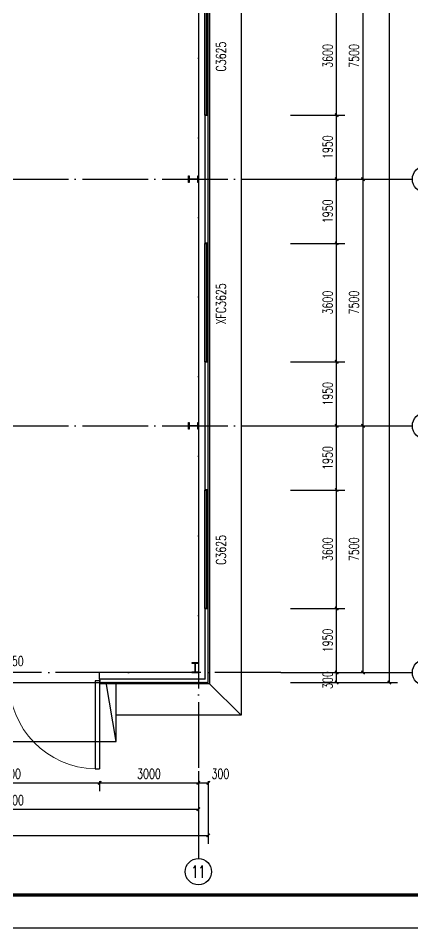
# Model space of a CAD drawing. Extents: x 4689302 to 7068445, y -422737 to 2032183.
# Drawn here: x 4741877 to 4753860, y -422737 to -395080 of the extents above; entities that cross this region are included whole.
import ezdxf
from ezdxf.enums import TextEntityAlignment as Align

# ---------------------------------------------------------------- set-up
doc = ezdxf.new("R2010")
doc.units = 0
doc.header["$LTSCALE"] = 1000
doc.header["$MEASUREMENT"] = 0
doc.linetypes.add('DOTE', pattern=[2.42, 2, -0.2, 0.02, -0.2])
doc.layers.get('0').update_dxf_attribs({"linetype": 'CONTINUOUS'})
doc.layers.get('Defpoints').update_dxf_attribs({"linetype": 'CONTINUOUS'})
doc.layers.add('_0', color=7, linetype='CONTINUOUS', lineweight=25)
for name, color, linetype in [('AXIS', 3, 'CONTINUOUS'), ('AXIS_TEXT', 7, 'CONTINUOUS'), ('DOTE', 252, 'CONTINUOUS'), ('Prof', 2, 'CONTINUOUS'), ('PUB_DIM', 3, 'CONTINUOUS'), ('PUB_TITLE', 4, 'CONTINUOUS'), ('PUB_WALL', 9, 'CONTINUOUS'), ('STAIR', 251, 'CONTINUOUS'), ('WALL-MOVE', 6, 'CONTINUOUS'), ('WINDOW', 4, 'CONTINUOUS'), ('WINDOW_TEXT', 7, 'CONTINUOUS')]:
    doc.layers.add(name, color=color, linetype=linetype)
doc.styles.add('_TCH_AXIS', font='COMPLEX', dxfattribs={"bigfont": 'GBCBIG'})
doc.styles.add('_TCH_DIM_T3', font='SIMPLEX', dxfattribs={"width": 0.705882, "bigfont": 'GBCBIG'})
doc.styles.add('_TCH_WINDOW', font='SIMPLEX', dxfattribs={"height": 3.5, "bigfont": 'GBCBIG'})
doc.styles.add('COMPLEX', font='COMPLEX')
doc.dimstyles.new('_TCH_ARCH&&100', dxfattribs={"dimtxt": 297.5, "dimasz": 100, "dimexe": 250, "dimexo": 300, "dimgap": 126.25, "dimtad": 1, "dimdec": 0, "dimzin": 0, "dimdsep": 46, "dimtxsty": '_TCH_DIM_T3', "dimblk": 'ARCHTICK', "dimcen": 0.09, "dimclrt": 7, "dimazin": 2, "dimtfac": 1, "dimtdec": 0, "dimtix": 1, "dimtmove": 2, "dimatfit": 3, "dimfxl": 0, "dimtolj": 1, "dimtzin": 0, "dimarcsym": 0})

# ---------------------------------------------------------------- blocks, each defined once
blk = doc.blocks.new('_AXISO')
blk.add_circle((0, 0), 0.5)
at = {"layer": 'AXIS_TEXT', "style": 'COMPLEX', "width": 1.041667}
blk.add_attdef('A', text='', height=0.56, dxfattribs=at).set_placement((-0.25, -0.28), (0.25, -0.28), align=Align.FIT)
blk = doc.blocks.new('_ArchTick')
at = {"color": 0, "linetype": 'ByBlock', "const_width": 0.4}
blk.add_lwpolyline([(-0.5, -0.5), (0.5, 0.5)], dxfattribs=at)
blk = doc.blocks.new('*D41')
at = {"layer": 'AXIS', "color": 0, "lineweight": -2}
for p, q in [((4750148, -369677), (4753398, -369677)), ((4753148, -415277), (4753148, -369677)), ((4750148, -415277), (4753398, -415277))]:
    blk.add_line(p, q, dxfattribs=at)
at = {"layer": 'Defpoints', "color": 0}
for p in [(4749848, -369677), (4753148, -369677), (4749848, -415277)]:
    blk.add_point(p, dxfattribs=at)
at = {"layer": 'AXIS', "color": 0, "lineweight": -2, "xscale": 100, "yscale": 100, "zscale": 100}
for p, rotation in [((4753148, -369677), 90), ((4753148, -415277), 270)]:
    blk.add_blockref('_ArchTick', p, dxfattribs=dict(at, rotation=rotation))
at = {"layer": 'AXIS', "color": 7, "insert": (4752873, -392477), "char_height": 297.5, "attachment_point": 5, "rotation": 90, "style": '_TCH_DIM_T3'}
blk.add_mtext('\\A1;45600', dxfattribs=at)
blk = doc.blocks.new('*D42')
at = {"layer": 'AXIS', "color": 0, "lineweight": -2}
for p, q in [((4750148, -407477), (4752598, -407477)), ((4752348, -414977), (4752348, -407477)), ((4750148, -414977), (4752598, -414977))]:
    blk.add_line(p, q, dxfattribs=at)
at = {"layer": 'Defpoints', "color": 0}
for p in [(4749848, -407477), (4752348, -407477), (4749848, -414977)]:
    blk.add_point(p, dxfattribs=at)
at = {"layer": 'AXIS', "color": 0, "lineweight": -2, "xscale": 100, "yscale": 100, "zscale": 100}
for p, rotation in [((4752348, -407477), 90), ((4752348, -414977), 270)]:
    blk.add_blockref('_ArchTick', p, dxfattribs=dict(at, rotation=rotation))
at = {"layer": 'AXIS', "color": 7, "insert": (4752073, -411227), "char_height": 297.5, "attachment_point": 5, "rotation": 90, "style": '_TCH_DIM_T3'}
blk.add_mtext('\\A1;7500', dxfattribs=at)
blk = doc.blocks.new('*D43')
at = {"layer": 'AXIS', "color": 0, "lineweight": -2}
for p, q in [((4750148, -399977), (4752598, -399977)), ((4752348, -407477), (4752348, -399977)), ((4750148, -407477), (4752598, -407477))]:
    blk.add_line(p, q, dxfattribs=at)
at = {"layer": 'Defpoints', "color": 0}
for p in [(4749848, -399977), (4752348, -399977), (4749848, -407477)]:
    blk.add_point(p, dxfattribs=at)
at = {"layer": 'AXIS', "color": 0, "lineweight": -2, "xscale": 100, "yscale": 100, "zscale": 100}
for p, rotation in [((4752348, -399977), 90), ((4752348, -407477), 270)]:
    blk.add_blockref('_ArchTick', p, dxfattribs=dict(at, rotation=rotation))
at = {"layer": 'AXIS', "color": 7, "insert": (4752073, -403727), "char_height": 297.5, "attachment_point": 5, "rotation": 90, "style": '_TCH_DIM_T3'}
blk.add_mtext('\\A1;7500', dxfattribs=at)
blk = doc.blocks.new('*D44')
at = {"layer": 'AXIS', "color": 0, "lineweight": -2}
for p, q in [((4750148, -392477), (4752598, -392477)), ((4752348, -399977), (4752348, -392477)), ((4750148, -399977), (4752598, -399977))]:
    blk.add_line(p, q, dxfattribs=at)
at = {"layer": 'Defpoints', "color": 0}
for p in [(4749848, -392477), (4752348, -392477), (4749848, -399977)]:
    blk.add_point(p, dxfattribs=at)
at = {"layer": 'AXIS', "color": 0, "lineweight": -2, "xscale": 100, "yscale": 100, "zscale": 100}
for p, rotation in [((4752348, -392477), 90), ((4752348, -399977), 270)]:
    blk.add_blockref('_ArchTick', p, dxfattribs=dict(at, rotation=rotation))
at = {"layer": 'AXIS', "color": 7, "insert": (4752073, -396227), "char_height": 297.5, "attachment_point": 5, "rotation": 90, "style": '_TCH_DIM_T3'}
blk.add_mtext('\\A1;7500', dxfattribs=at)
blk = doc.blocks.new('*D62')
at = {"layer": 'AXIS', "color": 0, "lineweight": -2}
for p, q in [((4700048, -418277), (4700048, -420180)), ((4747648, -418277), (4747648, -420180)), ((4700048, -419930), (4747648, -419930))]:
    blk.add_line(p, q, dxfattribs=at)
at = {"layer": 'Defpoints', "color": 0}
for p in [(4700048, -417977), (4747648, -417977), (4747648, -419930)]:
    blk.add_point(p, dxfattribs=at)
at = {"layer": 'AXIS', "color": 0, "lineweight": -2, "xscale": 100, "yscale": 100, "zscale": 100, "rotation": 180}
blk.add_blockref('_ArchTick', (4700048, -419930), dxfattribs=at)
at = {"layer": 'AXIS', "color": 0, "lineweight": -2, "xscale": 100, "yscale": 100, "zscale": 100}
blk.add_blockref('_ArchTick', (4747648, -419930), dxfattribs=at)
at = {"layer": 'AXIS', "color": 7, "insert": (4723848, -419655), "char_height": 297.5, "attachment_point": 5, "style": '_TCH_DIM_T3'}
blk.add_mtext('\\A1;47600', dxfattribs=at)
blk = doc.blocks.new('*D72')
at = {"layer": 'AXIS', "color": 0, "lineweight": -2}
for p, q in [((4735848, -418277), (4735848, -419380)), ((4747348, -418277), (4747348, -419380)), ((4735848, -419130), (4747348, -419130))]:
    blk.add_line(p, q, dxfattribs=at)
at = {"layer": 'Defpoints', "color": 0}
for p in [(4735848, -417977), (4747348, -417977), (4747348, -419130)]:
    blk.add_point(p, dxfattribs=at)
at = {"layer": 'AXIS', "color": 0, "lineweight": -2, "xscale": 100, "yscale": 100, "zscale": 100, "rotation": 180}
blk.add_blockref('_ArchTick', (4735848, -419130), dxfattribs=at)
at = {"layer": 'AXIS', "color": 0, "lineweight": -2, "xscale": 100, "yscale": 100, "zscale": 100}
blk.add_blockref('_ArchTick', (4747348, -419130), dxfattribs=at)
at = {"layer": 'AXIS', "color": 7, "insert": (4741598, -418855), "char_height": 297.5, "attachment_point": 5, "style": '_TCH_DIM_T3'}
blk.add_mtext('\\A1;11500', dxfattribs=at)
blk = doc.blocks.new('*D114')
at = {"layer": 'Defpoints', "color": 0}
for p in [(4738848, -417977), (4744348, -417977), (4744348, -418330)]:
    blk.add_point(p, dxfattribs=at)
at = {"layer": 'PUB_DIM', "color": 0, "lineweight": -2}
for p, q in [((4738848, -418277), (4738848, -418580)), ((4738848, -418330), (4744348, -418330)), ((4744348, -418277), (4744348, -418580))]:
    blk.add_line(p, q, dxfattribs=at)
at = {"layer": 'PUB_DIM', "color": 0, "lineweight": -2, "xscale": 100, "yscale": 100, "zscale": 100, "rotation": 180}
blk.add_blockref('_ArchTick', (4738848, -418330), dxfattribs=at)
at = {"layer": 'PUB_DIM', "color": 0, "lineweight": -2, "xscale": 100, "yscale": 100, "zscale": 100}
blk.add_blockref('_ArchTick', (4744348, -418330), dxfattribs=at)
at = {"layer": 'PUB_DIM', "color": 7, "insert": (4741598, -418055), "char_height": 297.5, "attachment_point": 5, "style": '_TCH_DIM_T3'}
blk.add_mtext('\\A1;5500', dxfattribs=at)
blk = doc.blocks.new('*D115')
at = {"layer": 'Defpoints', "color": 0}
for p in [(4744348, -417977), (4747348, -417977), (4747348, -418330)]:
    blk.add_point(p, dxfattribs=at)
at = {"layer": 'PUB_DIM', "color": 0, "lineweight": -2}
for p, q in [((4744348, -418277), (4744348, -418580)), ((4744348, -418330), (4747348, -418330)), ((4747348, -418277), (4747348, -418580))]:
    blk.add_line(p, q, dxfattribs=at)
at = {"layer": 'PUB_DIM', "color": 0, "lineweight": -2, "xscale": 100, "yscale": 100, "zscale": 100, "rotation": 180}
blk.add_blockref('_ArchTick', (4744348, -418330), dxfattribs=at)
at = {"layer": 'PUB_DIM', "color": 0, "lineweight": -2, "xscale": 100, "yscale": 100, "zscale": 100}
blk.add_blockref('_ArchTick', (4747348, -418330), dxfattribs=at)
at = {"layer": 'PUB_DIM', "color": 7, "insert": (4745848, -418055), "char_height": 297.5, "attachment_point": 5, "style": '_TCH_DIM_T3'}
blk.add_mtext('\\A1;3000', dxfattribs=at)
blk = doc.blocks.new('*D116')
at = {"layer": 'Defpoints', "color": 0}
for p in [(4747348, -417977), (4747648, -417977), (4747648, -418330)]:
    blk.add_point(p, dxfattribs=at)
at = {"layer": 'PUB_DIM', "color": 0, "lineweight": -2}
for p, q in [((4747348, -418277), (4747348, -418580)), ((4747348, -418330), (4747648, -418330)), ((4747648, -418277), (4747648, -418580))]:
    blk.add_line(p, q, dxfattribs=at)
at = {"layer": 'PUB_DIM', "color": 0, "lineweight": -2, "xscale": 100, "yscale": 100, "zscale": 100, "rotation": 180}
blk.add_blockref('_ArchTick', (4747348, -418330), dxfattribs=at)
at = {"layer": 'PUB_DIM', "color": 0, "lineweight": -2, "xscale": 100, "yscale": 100, "zscale": 100}
blk.add_blockref('_ArchTick', (4747648, -418330), dxfattribs=at)
at = {"layer": 'PUB_DIM', "color": 7, "insert": (4748018, -418055), "char_height": 297.5, "attachment_point": 5, "style": '_TCH_DIM_T3'}
blk.add_mtext('\\A1;300', dxfattribs=at)
blk = doc.blocks.new('*D117')
at = {"layer": 'Defpoints', "color": 0}
for p in [(4749848, -414977), (4751548, -414977), (4749848, -415277)]:
    blk.add_point(p, dxfattribs=at)
at = {"layer": 'PUB_DIM', "color": 0, "lineweight": -2}
for p, q in [((4750148, -414977), (4751798, -414977)), ((4751548, -415277), (4751548, -414977)), ((4750148, -415277), (4751798, -415277))]:
    blk.add_line(p, q, dxfattribs=at)
at = {"layer": 'PUB_DIM', "color": 0, "lineweight": -2, "xscale": 100, "yscale": 100, "zscale": 100}
for p, rotation in [((4751548, -414977), 90), ((4751548, -415277), 270)]:
    blk.add_blockref('_ArchTick', p, dxfattribs=dict(at, rotation=rotation))
at = {"layer": 'PUB_DIM', "color": 7, "insert": (4751273, -415206), "char_height": 297.5, "attachment_point": 5, "rotation": 90, "style": '_TCH_DIM_T3'}
blk.add_mtext('\\A1;300', dxfattribs=at)
blk = doc.blocks.new('*D118')
at = {"layer": 'Defpoints', "color": 0}
for p in [(4749848, -413027), (4751548, -413027), (4749848, -414977)]:
    blk.add_point(p, dxfattribs=at)
at = {"layer": 'PUB_DIM', "color": 0, "lineweight": -2}
for p, q in [((4750148, -413027), (4751798, -413027)), ((4751548, -414977), (4751548, -413027)), ((4750148, -414977), (4751798, -414977))]:
    blk.add_line(p, q, dxfattribs=at)
at = {"layer": 'PUB_DIM', "color": 0, "lineweight": -2, "xscale": 100, "yscale": 100, "zscale": 100}
for p, rotation in [((4751548, -413027), 90), ((4751548, -414977), 270)]:
    blk.add_blockref('_ArchTick', p, dxfattribs=dict(at, rotation=rotation))
at = {"layer": 'PUB_DIM', "color": 7, "insert": (4751273, -414002), "char_height": 297.5, "attachment_point": 5, "rotation": 90, "style": '_TCH_DIM_T3'}
blk.add_mtext('\\A1;1950', dxfattribs=at)
blk = doc.blocks.new('*D119')
at = {"layer": 'Defpoints', "color": 0}
for p in [(4749848, -409427), (4751548, -409427), (4749848, -413027)]:
    blk.add_point(p, dxfattribs=at)
at = {"layer": 'PUB_DIM', "color": 0, "lineweight": -2}
for p, q in [((4750148, -409427), (4751798, -409427)), ((4751548, -413027), (4751548, -409427)), ((4750148, -413027), (4751798, -413027))]:
    blk.add_line(p, q, dxfattribs=at)
at = {"layer": 'PUB_DIM', "color": 0, "lineweight": -2, "xscale": 100, "yscale": 100, "zscale": 100}
for p, rotation in [((4751548, -409427), 90), ((4751548, -413027), 270)]:
    blk.add_blockref('_ArchTick', p, dxfattribs=dict(at, rotation=rotation))
at = {"layer": 'PUB_DIM', "color": 7, "insert": (4751273, -411227), "char_height": 297.5, "attachment_point": 5, "rotation": 90, "style": '_TCH_DIM_T3'}
blk.add_mtext('\\A1;3600', dxfattribs=at)
blk = doc.blocks.new('*D120')
at = {"layer": 'Defpoints', "color": 0}
for p in [(4749848, -407477), (4751548, -407477), (4749848, -409427)]:
    blk.add_point(p, dxfattribs=at)
at = {"layer": 'PUB_DIM', "color": 0, "lineweight": -2}
for p, q in [((4750148, -407477), (4751798, -407477)), ((4751548, -409427), (4751548, -407477)), ((4750148, -409427), (4751798, -409427))]:
    blk.add_line(p, q, dxfattribs=at)
at = {"layer": 'PUB_DIM', "color": 0, "lineweight": -2, "xscale": 100, "yscale": 100, "zscale": 100}
for p, rotation in [((4751548, -407477), 90), ((4751548, -409427), 270)]:
    blk.add_blockref('_ArchTick', p, dxfattribs=dict(at, rotation=rotation))
at = {"layer": 'PUB_DIM', "color": 7, "insert": (4751273, -408452), "char_height": 297.5, "attachment_point": 5, "rotation": 90, "style": '_TCH_DIM_T3'}
blk.add_mtext('\\A1;1950', dxfattribs=at)
blk = doc.blocks.new('*D121')
at = {"layer": 'Defpoints', "color": 0}
for p in [(4749848, -405527), (4751548, -405527), (4749848, -407477)]:
    blk.add_point(p, dxfattribs=at)
at = {"layer": 'PUB_DIM', "color": 0, "lineweight": -2}
for p, q in [((4750148, -405527), (4751798, -405527)), ((4751548, -407477), (4751548, -405527)), ((4750148, -407477), (4751798, -407477))]:
    blk.add_line(p, q, dxfattribs=at)
at = {"layer": 'PUB_DIM', "color": 0, "lineweight": -2, "xscale": 100, "yscale": 100, "zscale": 100}
for p, rotation in [((4751548, -405527), 90), ((4751548, -407477), 270)]:
    blk.add_blockref('_ArchTick', p, dxfattribs=dict(at, rotation=rotation))
at = {"layer": 'PUB_DIM', "color": 7, "insert": (4751273, -406502), "char_height": 297.5, "attachment_point": 5, "rotation": 90, "style": '_TCH_DIM_T3'}
blk.add_mtext('\\A1;1950', dxfattribs=at)
blk = doc.blocks.new('*D122')
at = {"layer": 'Defpoints', "color": 0}
for p in [(4749848, -401927), (4751548, -401927), (4749848, -405527)]:
    blk.add_point(p, dxfattribs=at)
at = {"layer": 'PUB_DIM', "color": 0, "lineweight": -2}
for p, q in [((4750148, -401927), (4751798, -401927)), ((4751548, -405527), (4751548, -401927)), ((4750148, -405527), (4751798, -405527))]:
    blk.add_line(p, q, dxfattribs=at)
at = {"layer": 'PUB_DIM', "color": 0, "lineweight": -2, "xscale": 100, "yscale": 100, "zscale": 100}
for p, rotation in [((4751548, -401927), 90), ((4751548, -405527), 270)]:
    blk.add_blockref('_ArchTick', p, dxfattribs=dict(at, rotation=rotation))
at = {"layer": 'PUB_DIM', "color": 7, "insert": (4751273, -403727), "char_height": 297.5, "attachment_point": 5, "rotation": 90, "style": '_TCH_DIM_T3'}
blk.add_mtext('\\A1;3600', dxfattribs=at)
blk = doc.blocks.new('*D123')
at = {"layer": 'Defpoints', "color": 0}
for p in [(4749848, -399977), (4751548, -399977), (4749848, -401927)]:
    blk.add_point(p, dxfattribs=at)
at = {"layer": 'PUB_DIM', "color": 0, "lineweight": -2}
for p, q in [((4750148, -399977), (4751798, -399977)), ((4751548, -401927), (4751548, -399977)), ((4750148, -401927), (4751798, -401927))]:
    blk.add_line(p, q, dxfattribs=at)
at = {"layer": 'PUB_DIM', "color": 0, "lineweight": -2, "xscale": 100, "yscale": 100, "zscale": 100}
for p, rotation in [((4751548, -399977), 90), ((4751548, -401927), 270)]:
    blk.add_blockref('_ArchTick', p, dxfattribs=dict(at, rotation=rotation))
at = {"layer": 'PUB_DIM', "color": 7, "insert": (4751273, -400952), "char_height": 297.5, "attachment_point": 5, "rotation": 90, "style": '_TCH_DIM_T3'}
blk.add_mtext('\\A1;1950', dxfattribs=at)
blk = doc.blocks.new('*D124')
at = {"layer": 'Defpoints', "color": 0}
for p in [(4749848, -398027), (4751548, -398027), (4749848, -399977)]:
    blk.add_point(p, dxfattribs=at)
at = {"layer": 'PUB_DIM', "color": 0, "lineweight": -2}
for p, q in [((4750148, -398027), (4751798, -398027)), ((4751548, -399977), (4751548, -398027)), ((4750148, -399977), (4751798, -399977))]:
    blk.add_line(p, q, dxfattribs=at)
at = {"layer": 'PUB_DIM', "color": 0, "lineweight": -2, "xscale": 100, "yscale": 100, "zscale": 100}
for p, rotation in [((4751548, -398027), 90), ((4751548, -399977), 270)]:
    blk.add_blockref('_ArchTick', p, dxfattribs=dict(at, rotation=rotation))
at = {"layer": 'PUB_DIM', "color": 7, "insert": (4751273, -399002), "char_height": 297.5, "attachment_point": 5, "rotation": 90, "style": '_TCH_DIM_T3'}
blk.add_mtext('\\A1;1950', dxfattribs=at)
blk = doc.blocks.new('*D125')
at = {"layer": 'Defpoints', "color": 0}
for p in [(4749848, -394427), (4751548, -394427), (4749848, -398027)]:
    blk.add_point(p, dxfattribs=at)
at = {"layer": 'PUB_DIM', "color": 0, "lineweight": -2}
for p, q in [((4750148, -394427), (4751798, -394427)), ((4751548, -398027), (4751548, -394427)), ((4750148, -398027), (4751798, -398027))]:
    blk.add_line(p, q, dxfattribs=at)
at = {"layer": 'PUB_DIM', "color": 0, "lineweight": -2, "xscale": 100, "yscale": 100, "zscale": 100}
for p, rotation in [((4751548, -394427), 90), ((4751548, -398027), 270)]:
    blk.add_blockref('_ArchTick', p, dxfattribs=dict(at, rotation=rotation))
at = {"layer": 'PUB_DIM', "color": 7, "insert": (4751273, -396227), "char_height": 297.5, "attachment_point": 5, "rotation": 90, "style": '_TCH_DIM_T3'}
blk.add_mtext('\\A1;3600', dxfattribs=at)
blk = doc.blocks.new('$DorLib2D$00000002')
for p, q in [((-0.5, 0), (-0.5, 0.4875)), ((-0.475, 0.4875), (-0.5, 0.4875)), ((-0.475, 0), (-0.475, 0.4875)), ((0.475, 0), (0.475, 0.4875)), ((0.475, 0.4875), (0.5, 0.4875)), ((0.5, 0), (0.5, 0.4875)), ((-0.5, 0), (-0.475, 0)), ((0.5, 0), (0.475, 0))]:
    blk.add_line(p, q)
at = {"lineweight": 13}
for centre, start, end in [((-0.4875, 0), 0, 88.5307), ((0.4875, 0), 91.4693, 180)]:
    blk.add_arc(centre, 0.4875, start, end, dxfattribs=at)
blk = doc.blocks.new('$TCHSYS$WIN2D')
for p, q in [((-0.5, 0.5), (0.5, 0.5)), ((-0.5, 0.5), (-0.5, -0.5)), ((0.5, 0.5), (0.5, -0.5)), ((0.5, 0.1667), (-0.5, 0.1667)), ((0.5, -0.1667), (-0.5, -0.1667)), ((-0.5, -0.5), (0.5, -0.5))]:
    blk.add_line(p, q)

msp = doc.modelspace()

# ---------------------------------------------------------------- hatches: boundary and pattern name
at = {"layer": 'Prof', "linetype": 'ByBlock'}
for points in [[(4747063.8, -399986.8), (4747063.8, -400076.8), (4747047.8, -400076.8), (4747047.8, -399876.8), (4747063.8, -399876.8), (4747063.8, -399966.8), (4747331.8, -399966.8), (4747331.8, -399876.8), (4747347.8, -399876.8), (4747347.8, -400076.8), (4747331.8, -400076.8), (4747331.8, -399986.8)], [(4747063.8, -407486.8), (4747063.8, -407576.8), (4747047.8, -407576.8), (4747047.8, -407376.8), (4747063.8, -407376.8), (4747063.8, -407466.8), (4747331.8, -407466.8), (4747331.8, -407376.8), (4747347.8, -407376.8), (4747347.8, -407576.8), (4747331.8, -407576.8), (4747331.8, -407486.8)], [(4747257.8, -414692.8), (4747347.8, -414692.8), (4747347.8, -414676.8), (4747147.8, -414676.8), (4747147.8, -414692.8), (4747237.8, -414692.8), (4747237.8, -414960.8), (4747147.8, -414960.8), (4747147.8, -414976.8), (4747347.8, -414976.8), (4747347.8, -414960.8), (4747257.8, -414960.8)]]:
    msp.add_hatch(color=256, dxfattribs=at).paths.add_polyline_path(points)
at = {"layer": 'PUB_WALL'}
for points in [[(4747647.8, -398026.8), (4747547.8, -398026.8), (4747577.8, -398056.8), (4747617.8, -398056.8)], [(4747547.8, -398026.8), (4747547.8, -401926.8), (4747577.8, -401896.8), (4747577.8, -398056.8)], [(4747647.8, -401926.8), (4747647.8, -398026.8), (4747617.8, -398056.8), (4747617.8, -401896.8)], [(4747547.8, -401926.8), (4747647.8, -401926.8), (4747617.8, -401896.8), (4747577.8, -401896.8)], [(4747647.8, -405526.8), (4747547.8, -405526.8), (4747577.8, -405556.8), (4747617.8, -405556.8)], [(4747547.8, -405526.8), (4747547.8, -409426.8), (4747577.8, -409396.8), (4747577.8, -405556.8)], [(4747647.8, -409426.8), (4747647.8, -405526.8), (4747617.8, -405556.8), (4747617.8, -409396.8)], [(4747547.8, -409426.8), (4747647.8, -409426.8), (4747617.8, -409396.8), (4747577.8, -409396.8)], [(4747647.8, -413026.8), (4747547.8, -413026.8), (4747577.8, -413056.8), (4747617.8, -413056.8)], [(4747547.8, -413026.8), (4747547.8, -415176.8), (4747577.8, -415206.8), (4747577.8, -413056.8)], [(4747647.8, -415276.8), (4747647.8, -413026.8), (4747617.8, -413056.8), (4747617.8, -415246.8)], [(4747547.8, -415176.8), (4744347.8, -415176.8), (4744377.8, -415206.8), (4747577.8, -415206.8)], [(4744347.8, -415176.8), (4744347.8, -415276.8), (4744377.8, -415246.8), (4744377.8, -415206.8)], [(4744347.8, -415276.8), (4747647.8, -415276.8), (4747617.8, -415246.8), (4744377.8, -415246.8)]]:
    msp.add_hatch(color=256, dxfattribs=at).paths.add_polyline_path(points)

# ---------------------------------------------------------------- linework, layer by layer
at = {"layer": '_0', "color": 0}
for p, q in [((4744347.6, -415176.8), (4744347.6, -414976.8)), ((4744347.6, -415276.8), (4744347.6, -415316.8))]:
    msp.add_line(p, q, dxfattribs=at)
for points in [[(4744347.8, -369636.8), (4747687.8, -369636.8), (4747687.8, -415316.8), (4744347.6, -415316.8)], [(4744347.8, -369976.8), (4747347.8, -369976.8), (4747347.8, -414976.8), (4744347.6, -414976.8)]]:
    msp.add_lwpolyline(points, dxfattribs=at)
at = {"layer": 'AXIS', "color": 0}
for p, q in [((4749847.8, -399976.8), (4753847.8, -399976.8)), ((4749847.8, -407476.8), (4753847.8, -407476.8)), ((4749847.8, -414976.8), (4753847.8, -414976.8)), ((4747347.8, -417976.8), (4747347.8, -420630.5))]:
    msp.add_line(p, q, dxfattribs=at)
at = {"layer": 'DOTE', "linetype": 'DOTE'}
for p, q in [((4747347.8, -367476.8), (4747347.8, -417976.8)), ((4697847.8, -399976.8), (4749847.8, -399976.8)), ((4697847.8, -407476.8), (4749847.8, -407476.8)), ((4749847.8, -414976.8), (4697847.8, -414976.8))]:
    msp.add_line(p, q, dxfattribs=at)
at = {"layer": 'Prof', "linetype": 'ByBlock'}
for points in [[(4747347.8, -399876.8), (4747347.8, -400076.8), (4747331.8, -400076.8), (4747331.8, -399986.8), (4747063.8, -399986.8), (4747063.8, -400076.8), (4747047.8, -400076.8), (4747047.8, -399876.8), (4747063.8, -399876.8), (4747063.8, -399966.8), (4747331.8, -399966.8), (4747331.8, -399876.8)], [(4747347.8, -407376.8), (4747347.8, -407576.8), (4747331.8, -407576.8), (4747331.8, -407486.8), (4747063.8, -407486.8), (4747063.8, -407576.8), (4747047.8, -407576.8), (4747047.8, -407376.8), (4747063.8, -407376.8), (4747063.8, -407466.8), (4747331.8, -407466.8), (4747331.8, -407376.8)], [(4747147.8, -414976.8), (4747347.8, -414976.8), (4747347.8, -414960.8), (4747257.8, -414960.8), (4747257.8, -414692.8), (4747347.8, -414692.8), (4747347.8, -414676.8), (4747147.8, -414676.8), (4747147.8, -414692.8), (4747237.8, -414692.8), (4747237.8, -414960.8), (4747147.8, -414960.8)]]:
    msp.add_lwpolyline(points, close=True, dxfattribs=at)
at = {"layer": 'PUB_TITLE', "color": 4}
msp.add_lwpolyline([(4689307.2, -422737.3), (4773407.2, -422737.3), (4773407.2, -363337.3), (4689307.2, -363337.3)], close=True, dxfattribs=at)
at = {"layer": 'PUB_TITLE', "color": 4, "const_width": 100}
msp.add_lwpolyline([(4691807.2, -421737.3), (4772407.2, -421737.3), (4772407.2, -364337.3), (4691807.2, -364337.3)], close=True, dxfattribs=at)
at = {"layer": 'STAIR'}
for p, q in [((4744847.8, -417076.8), (4744547.8, -415276.8)), ((4744847.8, -417076.8), (4744847.8, -415276.8)), ((4747687.8, -415316.8), (4748647.8, -416276.8)), ((4738347.8, -417076.8), (4744847.8, -417076.8))]:
    msp.add_line(p, q, dxfattribs=at)
msp.add_lwpolyline([(4744847.8, -368676.8), (4748647.8, -368676.8), (4748647.8, -416276.8), (4744847.8, -416276.8)], dxfattribs=at)
at = {"layer": 'WALL-MOVE'}
for p, q in [((4747647.8, -398026.8), (4747547.8, -398026.8)), ((4747547.8, -398026.8), (4747547.8, -401926.8)), ((4747647.8, -401926.8), (4747647.8, -398026.8)), ((4747547.8, -401926.8), (4747647.8, -401926.8)), ((4747647.8, -405526.8), (4747547.8, -405526.8)), ((4747547.8, -405526.8), (4747547.8, -409426.8)), ((4747647.8, -409426.8), (4747647.8, -405526.8)), ((4747547.8, -409426.8), (4747647.8, -409426.8)), ((4747647.8, -413026.8), (4747547.8, -413026.8)), ((4747547.8, -413026.8), (4747547.8, -415176.8)), ((4747647.8, -415276.8), (4747647.8, -413026.8)), ((4747547.8, -415176.8), (4744347.8, -415176.8)), ((4744347.8, -415176.8), (4744347.8, -415276.8)), ((4744347.8, -415276.8), (4747647.8, -415276.8))]:
    msp.add_line(p, q, dxfattribs=at)
at = {"layer": 'WINDOW'}
msp.add_line((4738847.8, -415276.8), (4744347.8, -415276.8), dxfattribs=at)

# ---------------------------------------------------------------- block references
at = {"layer": 'AXIS', "color": 0}
ref = msp.add_blockref('_AXISO', (4754247.8, -399976.8), dxfattribs=dict(at, xscale=800, yscale=800, zscale=800))
ref.add_attrib('A', 'C', dxfattribs={"layer": 'AXIS_TEXT', "color": 0, "height": 455.7, "style": '_TCH_AXIS'}).set_placement((4754085.1, -400204.6), (4754410.5, -400204.6), align=Align.FIT)
ref = msp.add_blockref('_AXISO', (4754247.8, -407476.8), dxfattribs=dict(at, xscale=800, yscale=800, zscale=800))
ref.add_attrib('A', 'B', dxfattribs={"layer": 'AXIS_TEXT', "color": 0, "height": 435.3, "style": '_TCH_AXIS'}).set_placement((4754071.6, -407694.4), (4754424, -407694.4), align=Align.FIT)
ref = msp.add_blockref('_AXISO', (4754247.8, -414976.8), dxfattribs=dict(at, xscale=800, yscale=800, zscale=800))
ref.add_attrib('A', 'A', dxfattribs={"layer": 'AXIS_TEXT', "color": 0, "height": 425.2, "style": '_TCH_AXIS'}).set_placement((4754065.6, -415189.4), (4754430, -415189.4), align=Align.FIT)
ref = msp.add_blockref('_AXISO', (4747347.8, -421030.5), dxfattribs=dict(at, xscale=800, yscale=800, zscale=800))
ref.add_attrib('A', '11', dxfattribs={"layer": 'AXIS_TEXT', "color": 0, "height": 368.76, "style": '_TCH_AXIS'}).set_placement((4747137.1, -421214.8), (4747558.5, -421214.8), align=Align.FIT)
at = {"layer": 'WINDOW'}
ref = msp.add_blockref('$TCHSYS$WIN2D', (4747597.8, -396226.8), dxfattribs=dict(at, xscale=3600, yscale=100, zscale=3600, rotation=90))
ref.add_attrib('A', 'C3625', (4748186.5, -396701.8), dxfattribs={"layer": 'WINDOW_TEXT', "height": 297.5, "rotation": 90, "style": '_TCH_WINDOW', "width": 0.705882})
ref = msp.add_blockref('$TCHSYS$WIN2D', (4747597.8, -403726.8), dxfattribs=dict(at, xscale=3600, yscale=100, zscale=3600, rotation=90))
ref.add_attrib('A', 'XFC3625', (4748186.5, -404391.8), dxfattribs={"layer": 'WINDOW_TEXT', "height": 297.5, "rotation": 90, "style": '_TCH_WINDOW', "width": 0.705882})
ref = msp.add_blockref('$TCHSYS$WIN2D', (4747597.8, -411226.8), dxfattribs=dict(at, xscale=3600, yscale=100, zscale=3600, rotation=90))
ref.add_attrib('A', 'C3625', (4748186.5, -411701.8), dxfattribs={"layer": 'WINDOW_TEXT', "height": 297.5, "rotation": 90, "style": '_TCH_WINDOW', "width": 0.705882})
ref = msp.add_blockref('$DorLib2D$00000002', (4741597.8, -415226.8), dxfattribs=dict(at, xscale=5500, yscale=-5500, zscale=5500))
ref.add_attrib('A', 'M5550', (4741107.8, -414776.6), dxfattribs={"layer": 'WINDOW_TEXT', "height": 297.5, "style": '_TCH_WINDOW', "width": 0.705882})

# ---------------------------------------------------------------- dimensions: what is measured, and where the dimension line sits
at = {"layer": 'AXIS', "color": 0}
for p1, p2, distance, picture, middle in [((4749847.8, -415276.8), (4749847.8, -369676.8), -3300, '*D41', (4752872.8, -392476.8)), ((4749847.8, -399976.8), (4749847.8, -392476.8), -2500, '*D44', (4752072.8, -396226.8)), ((4749847.8, -407476.8), (4749847.8, -399976.8), -2500, '*D43', (4752072.8, -403726.8)), ((4749847.8, -414976.8), (4749847.8, -407476.8), -2500, '*D42', (4752072.8, -411226.8)), ((4700047.8, -417976.8), (4747647.8, -417976.8), -1953.7, '*D62', (4723847.8, -419655.5)), ((4735847.8, -417976.8), (4747347.8, -417976.8), -1153.7, '*D72', (4741597.8, -418855.5))]:
    dim = msp.add_aligned_dim(p1=p1, p2=p2, distance=distance, dimstyle='_TCH_ARCH&&100', dxfattribs=at)
    dim.commit()
    dim.dimension.update_dxf_attribs({"geometry": picture, "text_midpoint": middle})
at = {"layer": 'PUB_DIM', "color": 0}
for p1, p2, distance, picture, middle in [((4749847.8, -398026.8), (4749847.8, -394426.8), -1700, '*D125', (4751272.8, -396226.8)), ((4749847.8, -399976.8), (4749847.8, -398026.8), -1700, '*D124', (4751272.8, -399001.8)), ((4749847.8, -401926.8), (4749847.8, -399976.8), -1700, '*D123', (4751272.8, -400951.8)), ((4749847.8, -405526.8), (4749847.8, -401926.8), -1700, '*D122', (4751272.8, -403726.8)), ((4749847.8, -407476.8), (4749847.8, -405526.8), -1700, '*D121', (4751272.8, -406501.8)), ((4749847.8, -409426.8), (4749847.8, -407476.8), -1700, '*D120', (4751272.8, -408451.8)), ((4749847.8, -413026.8), (4749847.8, -409426.8), -1700, '*D119', (4751272.8, -411226.8)), ((4749847.8, -414976.8), (4749847.8, -413026.8), -1700, '*D118', (4751272.8, -414001.8)), ((4738847.8, -417976.8), (4744347.8, -417976.8), -353.7, '*D114', (4741597.8, -418055.5)), ((4744347.8, -417976.8), (4747347.8, -417976.8), -353.7, '*D115', (4745847.8, -418055.5))]:
    dim = msp.add_aligned_dim(p1=p1, p2=p2, distance=distance, dimstyle='_TCH_ARCH&&100', dxfattribs=at)
    dim.commit()
    dim.dimension.update_dxf_attribs({"geometry": picture, "text_midpoint": middle})
for base, p1, p2, angle, picture, middle in [((4751547.8, -414976.8), (4749847.8, -415276.8), (4749847.8, -414976.8), 90, '*D117', (4751272.8, -415205.8)), ((4747647.8, -418330.5), (4747347.8, -417976.8), (4747647.8, -417976.8), 360, '*D116', (4748017.8, -418055.5))]:
    dim = msp.add_linear_dim(base=base, p1=p1, p2=p2, angle=angle, dimstyle='_TCH_ARCH&&100', dxfattribs=at)
    dim.commit()
    dim.dimension.update_dxf_attribs({"geometry": picture, "text_midpoint": middle, "dimtype": 129})

doc.saveas('drawing.dxf')
